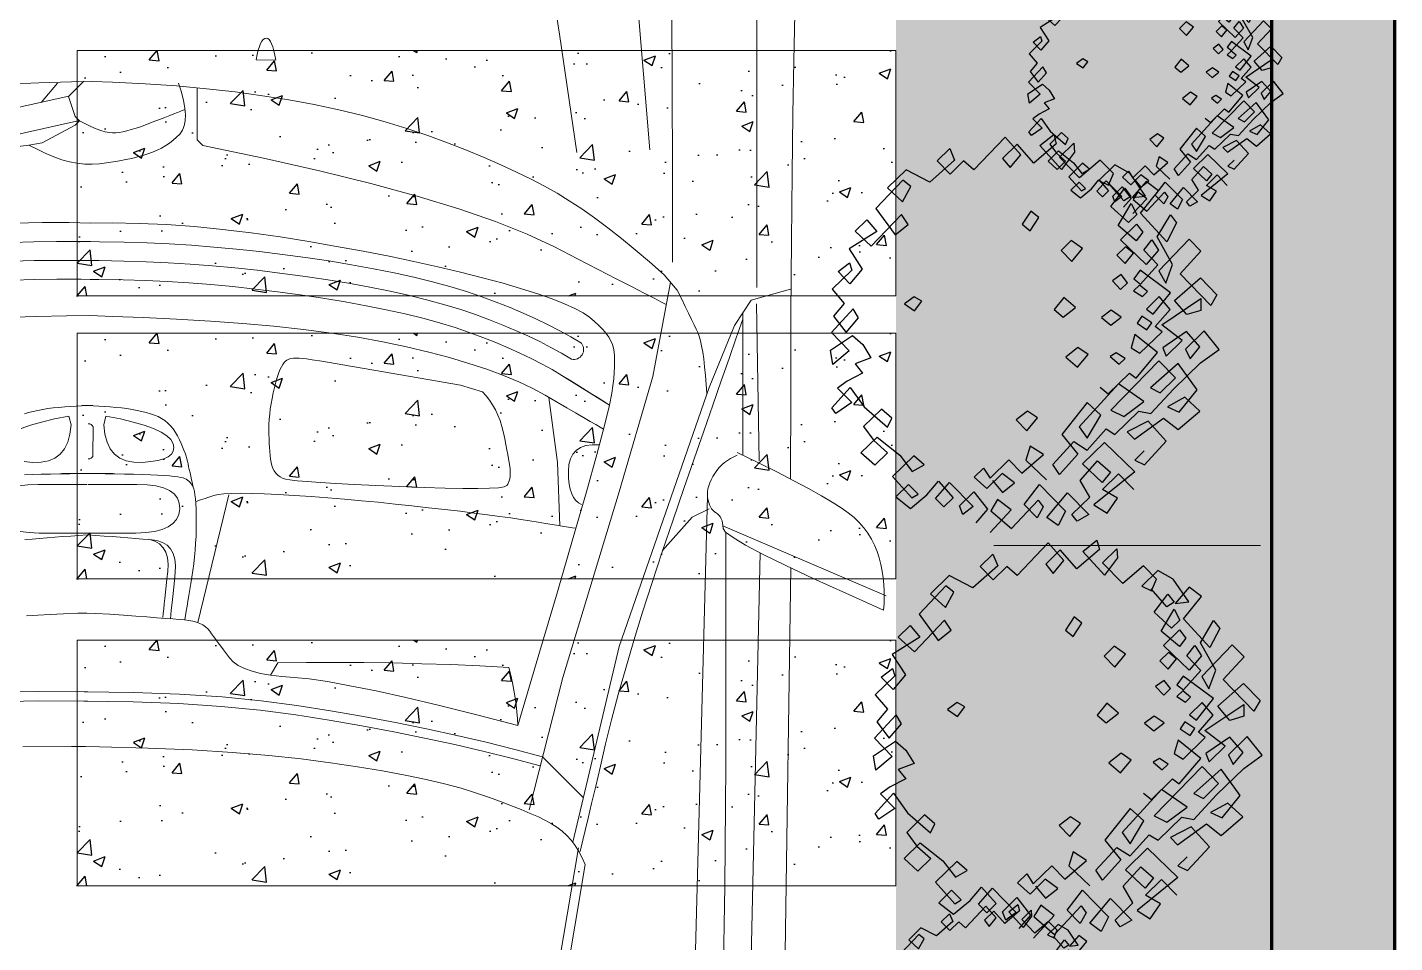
# Model space of a CAD drawing. Header units: millimetres. Extents: x 971.3 to 1010.6, y 593 to 619.8.
# Drawn here: x 980.453 to 982.123, y 598.968 to 600.087 of the extents above; entities that cross this region are included whole.
import ezdxf

# ---------------------------------------------------------------- set-up
doc = ezdxf.new("R2010")
doc.units = ezdxf.units.MM
for name, color, linetype, lineweight in [('1', 253, 'Continuous', 0), ('_mobiliário', 7, 'Continuous', 5), ('csco', 7, 'Continuous', 70), ('FAROLAS', 45, 'Continuous', 9), ('www.dwgfree.com', 7, 'Continuous', 70)]:
    doc.layers.add(name, color=color, linetype=linetype, lineweight=lineweight)
doc.layers.add('CANTEIRO', color=8, linetype='Continuous')
doc.layers.add('JANELA-V', color=40, linetype='Continuous')

# ---------------------------------------------------------------- blocks, each defined once
blk = doc.blocks.new('A$C0D511125')
at = {"layer": '_mobiliário'}
for p, q in [((1.6767, 1.7709), (1.4877, 1.7678)), ((1.453, 1.6564), (1.4712, 1.6722)), ((1.5859, 1.4114), (1.5938, 1.4379)), ((1.194, 1.1653), (1.1946, 1.1892)), ((1.2903, 1.0944), (1.2971, 1.1012)), ((1.6336, 0.9821), (1.623, 0.9847)), ((1.6708, 0.9691), (1.6358, 0.9693)), ((1.2621, 0.9476), (1.2674, 0.9529)), ((1.2727, 0.9476), (1.2674, 0.9529)), ((1.6336, 0.9427), (1.623, 0.9401)), ((1.2966, 0.892), (1.294, 0.9079)), ((1.3019, 0.9026), (1.2966, 0.892))]:
    blk.add_line(p, q, dxfattribs=at)
for points in [[(1.6666, 1.7444), (1.6788, 1.7694), (1.6902, 1.7921), (1.7007, 1.8124), (1.7102, 1.8303), (1.7189, 1.8458), (1.7266, 1.8589), (1.7335, 1.8697), (1.7395, 1.8781), (1.7451, 1.885), (1.7511, 1.8912), (1.7574, 1.8968), (1.764, 1.9018), (1.771, 1.9061), (1.7782, 1.9098), (1.7858, 1.9129), (1.7937, 1.9153), (1.8017, 1.9173), (1.8097, 1.9188), (1.8176, 1.92), (1.8255, 1.9208), (1.8333, 1.9213), (1.841, 1.9214), (1.8488, 1.9211), (1.8564, 1.9204)], [(1.8564, 1.9204), (1.8363, 1.8752), (1.8185, 1.836), (1.8029, 1.8028), (1.7895, 1.7757), (1.7783, 1.7546), (1.7693, 1.7395), (1.7626, 1.7305), (1.7581, 1.7275), (1.7548, 1.7273), (1.7519, 1.7269), (1.7491, 1.7263), (1.7467, 1.7253), (1.7445, 1.7242), (1.7425, 1.7227), (1.7409, 1.721), (1.7395, 1.719), (1.7381, 1.717), (1.7364, 1.7152), (1.7345, 1.7136), (1.7323, 1.7122), (1.7298, 1.7111), (1.7271, 1.7101), (1.7241, 1.7094), (1.7208, 1.7088), (1.7174, 1.7086), (1.7139, 1.7087), (1.7104, 1.7092), (1.7068, 1.7101), (1.7032, 1.7114), (1.6995, 1.713), (1.6958, 1.7149), (1.692, 1.7173), (1.6883, 1.7199), (1.6849, 1.7228), (1.6818, 1.7259), (1.6789, 1.7291), (1.6763, 1.7326), (1.6739, 1.7363), (1.6718, 1.7403), (1.67, 1.7444)], [(1.7551, 1.7273), (1.8395, 1.9238)], [(1.6988, 1.8087), (1.5951, 1.8088), (1.4993, 1.8091), (1.4114, 1.8097), (1.3314, 1.8104), (1.2593, 1.8113), (1.1951, 1.8125), (1.1388, 1.8139)], [(1.5886, 1.7105), (1.514, 1.741), (1.4835, 1.7613), (1.47, 1.8087)], [(1.8058, 1.809), (2.7317, 1.7954)], [(0.4277, 1.7342), (0.5015, 1.7422), (0.5737, 1.749), (0.6445, 1.7549), (0.7137, 1.7596), (0.7813, 1.7633), (0.8474, 1.766), (0.912, 1.7675), (0.9751, 1.7681), (1.0373, 1.7681), (1.0993, 1.7681), (1.1612, 1.7681), (1.223, 1.7681), (1.2845, 1.7681), (1.3459, 1.7681), (1.4072, 1.7681), (1.4683, 1.7681)], [(1.7874, 1.7719), (2.7276, 1.7512)], [(1.4988, 1.7512), (1.6699, 1.7512)], [(2.1473, 1.5554), (2.1418, 1.5567), (2.1333, 1.5587), (2.1217, 1.5614), (2.107, 1.5649), (2.0893, 1.5691), (2.0684, 1.5741), (2.0446, 1.5797), (2.0176, 1.5861), (1.9885, 1.5933), (1.958, 1.6013), (1.9263, 1.6102), (1.8932, 1.6199), (1.8589, 1.6304), (1.8232, 1.6419), (1.7863, 1.6541), (1.748, 1.6672), (1.7102, 1.6803), (1.6745, 1.6927), (1.641, 1.7043), (1.6097, 1.7152), (1.5806, 1.7253), (1.5537, 1.7347), (1.5289, 1.7433), (1.5063, 1.7512)], [(1.7629, 1.7308), (1.7721, 1.7308), (1.7869, 1.7308), (1.8072, 1.7308), (1.833, 1.7308), (1.8644, 1.7308), (1.9014, 1.7308), (1.9439, 1.7308), (1.992, 1.7308), (2.0424, 1.7308), (2.092, 1.7305), (2.1407, 1.7301), (2.1886, 1.7296), (2.2356, 1.7289), (2.2818, 1.728)], [(1.4712, 1.6722), (1.4815, 1.6773), (1.4909, 1.6819), (1.4992, 1.686), (1.5066, 1.6895), (1.5129, 1.6925), (1.5182, 1.695), (1.5225, 1.697), (1.5268, 1.6986), (1.5322, 1.7002), (1.5385, 1.7016), (1.5458, 1.7029), (1.5542, 1.7041), (1.5635, 1.7052), (1.5739, 1.7062), (1.5959, 1.708)], [(2.1359, 1.5464), (1.9005, 1.6022), (1.5886, 1.7105)], [(2.6913, 1.6828), (1.7192, 1.7087)], [(1.7344, 1.7105), (1.7445, 1.6902), (1.7846, 1.6547)], [(1.4378, 1.6665), (1.3274, 1.6664), (1.2268, 1.6661), (1.1359, 1.6656), (1.0547, 1.6648), (0.9834, 1.6639), (0.9217, 1.6627), (0.8698, 1.6613), (0.8276, 1.6598), (0.7873, 1.6578), (0.7408, 1.6553), (0.6881, 1.6523), (0.6293, 1.6488), (0.5644, 1.6447), (0.4933, 1.6401), (0.4161, 1.6349), (0.3327, 1.6293)], [(2.0971, 1.4939), (1.9378, 1.5345), (1.714, 1.6022), (1.5751, 1.6428), (1.4618, 1.664)], [(1.22, 0.968), (1.2208, 0.9925), (1.2229, 1.032), (1.2255, 1.0698), (1.2288, 1.1058), (1.2327, 1.1401), (1.2372, 1.173), (1.2423, 1.2048), (1.248, 1.2354), (1.2543, 1.265), (1.2612, 1.2934), (1.2686, 1.3207), (1.2766, 1.3469), (1.2852, 1.372), (1.2941, 1.3959), (1.3029, 1.4186), (1.3117, 1.4399), (1.3204, 1.46), (1.3291, 1.4789), (1.3377, 1.4964), (1.3462, 1.5127), (1.3547, 1.5277), (1.3637, 1.5423), (1.3736, 1.5574), (1.3844, 1.5728), (1.3963, 1.5887), (1.409, 1.605), (1.4227, 1.6217), (1.4374, 1.6388), (1.453, 1.6564)], [(1.2971, 1.1012), (1.3124, 1.1745), (1.3276, 1.2419), (1.3429, 1.3035), (1.3581, 1.3593), (1.3734, 1.4093), (1.3886, 1.4535), (1.4039, 1.4918), (1.4191, 1.5244), (1.4336, 1.5524), (1.4464, 1.5772), (1.4575, 1.5988), (1.467, 1.6173), (1.4748, 1.6325), (1.481, 1.6445), (1.4856, 1.6534), (1.4885, 1.659)], [(1.3022, 1.6394), (1.1197, 1.6242), (0.9535, 1.6088), (0.8036, 1.5933), (0.67, 1.5777), (0.5528, 1.562), (0.4518, 1.5461), (0.3672, 1.5302), (0.2988, 1.5142)], [(3.3391, 1.6392), (3.176, 1.5879), (2.9307, 1.5266), (2.7157, 1.513), (2.3822, 1.513), (2.1426, 1.5535)], [(1.9954, 1.4803), (1.9098, 1.5058), (1.8344, 1.5281), (1.7691, 1.5471), (1.714, 1.5629), (1.6691, 1.5754), (1.6344, 1.5848), (1.6098, 1.5909), (1.5954, 1.5937), (1.5864, 1.5949), (1.578, 1.5958), (1.5703, 1.5964), (1.5632, 1.5967), (1.5567, 1.5968), (1.5509, 1.5966), (1.5457, 1.5962), (1.5412, 1.5954), (1.5369, 1.5942), (1.5325, 1.5924), (1.528, 1.5898), (1.5234, 1.5866), (1.5187, 1.5826), (1.5138, 1.578), (1.5089, 1.5727), (1.5039, 1.5667), (1.4987, 1.5591), (1.4933, 1.5491), (1.4877, 1.5367), (1.4818, 1.5218), (1.4758, 1.5045), (1.4696, 1.4848), (1.4631, 1.4626), (1.4564, 1.438), (1.4497, 1.4116), (1.4432, 1.3841), (1.4368, 1.3554), (1.4306, 1.3255), (1.4245, 1.2944), (1.4186, 1.2622), (1.4129, 1.2288), (1.4073, 1.1943), (1.4022, 1.1594), (1.3981, 1.125), (1.3948, 1.0911), (1.3924, 1.0576), (1.391, 1.0247), (1.3904, 0.9921), (1.3907, 0.9663)], [(1.6096, 1.5909), (1.5739, 1.5333), (1.567, 1.5217), (1.5603, 1.5095), (1.5536, 1.4965), (1.5471, 1.483), (1.5407, 1.4687), (1.5344, 1.4538), (1.5282, 1.4382), (1.5222, 1.422), (1.5163, 1.4048), (1.5107, 1.3861), (1.5052, 1.3662), (1.5, 1.3448), (1.4949, 1.3221), (1.4901, 1.298), (1.4855, 1.2726), (1.4811, 1.2458), (1.477, 1.2184), (1.4733, 1.1912), (1.47, 1.1642), (1.4671, 1.1374), (1.4647, 1.1109), (1.4626, 1.0845), (1.461, 1.0584), (1.4598, 1.0324), (1.459, 1.0055), (1.4584, 0.9763), (1.4583, 0.9656)], [(1.6096, 1.5909), (1.6073, 1.5873), (1.6044, 1.5826), (1.6009, 1.5769), (1.5968, 1.5702), (1.592, 1.5625), (1.5866, 1.5538), (1.5806, 1.5441), (1.5739, 1.5333), (1.567, 1.5217), (1.5603, 1.5095), (1.5536, 1.4965), (1.5471, 1.483), (1.5407, 1.4687), (1.5344, 1.4538), (1.5282, 1.4382), (1.5222, 1.422), (1.5163, 1.4048), (1.5107, 1.3861), (1.5052, 1.3662), (1.5, 1.3448), (1.4949, 1.3221), (1.4901, 1.298), (1.4855, 1.2726), (1.4811, 1.2458), (1.477, 1.2184), (1.4733, 1.1912), (1.47, 1.1642), (1.4671, 1.1374), (1.4647, 1.1109), (1.4626, 1.0845), (1.461, 1.0584), (1.4598, 1.0324), (1.459, 1.0055), (1.4584, 0.9763), (1.4583, 0.9656)], [(1.6387, 1.5836), (1.6364, 1.5796), (1.6332, 1.5743), (1.6293, 1.5675), (1.6246, 1.5595), (1.6191, 1.55), (1.6128, 1.5392), (1.6057, 1.527), (1.5978, 1.5134), (1.5897, 1.4984), (1.5817, 1.4816), (1.5741, 1.4632), (1.5666, 1.4432), (1.5595, 1.4215), (1.5525, 1.3981), (1.5459, 1.3731), (1.5394, 1.3465), (1.5334, 1.3181), (1.5279, 1.2879), (1.523, 1.256), (1.5185, 1.2223), (1.5147, 1.1867), (1.5113, 1.1495), (1.5085, 1.1104), (1.5063, 1.0695), (1.5044, 1.0296), (1.503, 0.9931), (1.502, 0.9652)], [(1.7292, 1.5572), (1.7274, 1.5534), (1.7247, 1.5502), (1.7211, 1.5475), (1.7166, 1.5452), (1.7111, 1.5435), (1.7048, 1.5422), (1.6975, 1.5415), (1.6894, 1.5413), (1.6813, 1.5418), (1.6744, 1.5436), (1.6687, 1.5465), (1.6642, 1.5505), (1.6608, 1.5557), (1.6585, 1.5621), (1.6574, 1.5697), (1.6575, 1.5784)], [(1.3056, 1.5514), (1.163, 1.5305), (1.0217, 1.5085), (0.8817, 1.4853), (0.7429, 1.4609), (0.6054, 1.4353), (0.4692, 1.4086), (0.3342, 1.3807), (0.2005, 1.3517)], [(1.5351, 1.5569), (1.5276, 1.5443), (1.5202, 1.5309), (1.5129, 1.5168), (1.5059, 1.5021), (1.499, 1.4869), (1.4923, 1.471), (1.4858, 1.4545), (1.4794, 1.4372), (1.4731, 1.4187), (1.467, 1.3987), (1.4612, 1.3776), (1.4557, 1.3552), (1.4505, 1.3315), (1.4455, 1.3066), (1.4407, 1.2803), (1.4362, 1.2528), (1.432, 1.2248), (1.4282, 1.197), (1.4248, 1.1694), (1.4219, 1.1419), (1.4194, 1.1147), (1.4173, 1.0877), (1.4157, 1.0608), (1.4144, 1.0342), (1.4136, 1.0066), (1.413, 0.9769), (1.4129, 0.966)], [(1.7259, 1.0927), (1.7253, 1.0943), (1.7247, 1.0963), (1.7239, 1.0986), (1.723, 1.1012), (1.7221, 1.1041), (1.721, 1.1073), (1.7198, 1.1108), (1.7186, 1.1146), (1.7174, 1.1196), (1.7166, 1.1266), (1.7161, 1.1356), (1.7159, 1.1467), (1.7161, 1.1598), (1.7166, 1.175), (1.7174, 1.1921), (1.7186, 1.2113), (1.7199, 1.2315), (1.7215, 1.2517), (1.7231, 1.2719), (1.7249, 1.2921), (1.7267, 1.3124), (1.7288, 1.3326), (1.7309, 1.3528), (1.7332, 1.373), (1.7354, 1.3926), (1.7376, 1.4109), (1.7397, 1.428), (1.7418, 1.4439), (1.7437, 1.4585), (1.7456, 1.4719), (1.7474, 1.484), (1.7491, 1.4949), (1.7507, 1.5047), (1.7521, 1.5137), (1.7534, 1.5219), (1.7546, 1.5293), (1.7557, 1.5358), (1.7566, 1.5414), (1.7574, 1.5463), (1.758, 1.5503)], [(2.1628, 1.5616), (2.1546, 1.558), (2.147, 1.554), (2.14, 1.5495), (2.1336, 1.5447), (2.1277, 1.5394), (2.1225, 1.5337), (2.1178, 1.5275), (2.1137, 1.521), (2.1098, 1.5136), (2.1056, 1.5051), (2.1013, 1.4954), (2.0967, 1.4846), (2.092, 1.4726), (2.087, 1.4594), (2.0818, 1.4451), (2.0764, 1.4296), (2.0709, 1.4122), (2.0656, 1.3923), (2.0603, 1.3699), (2.0552, 1.3449), (2.0502, 1.3174), (2.0453, 1.2874), (2.0404, 1.2548), (2.0357, 1.2197), (2.0314, 1.1809), (2.0278, 1.1372), (2.0248, 1.0886), (2.0226, 1.0352), (2.021, 0.9769), (2.0208, 0.96)], [(2.0822, 1.559), (2.0333, 1.5102)], [(1.5545, 1.5451), (1.5473, 1.533), (1.5402, 1.5202), (1.5333, 1.5067), (1.5265, 1.4925), (1.5198, 1.4778), (1.5133, 1.4624), (1.507, 1.4464), (1.5008, 1.4296), (1.4947, 1.4117), (1.4888, 1.3924), (1.4832, 1.3719), (1.4778, 1.35), (1.4727, 1.3268), (1.4678, 1.3023), (1.4631, 1.2765), (1.4586, 1.2493), (1.4545, 1.2216), (1.4507, 1.1941), (1.4474, 1.1668), (1.4445, 1.1397), (1.442, 1.1128), (1.44, 1.0861), (1.4383, 1.0596), (1.4371, 1.0333), (1.4363, 1.0061), (1.4357, 0.9766), (1.4356, 0.9658)], [(1.7549, 1.5309), (1.6788, 1.528), (1.6004, 1.5179)], [(2.0333, 1.5102), (2.0243, 1.4768), (2.0157, 1.4424), (2.0074, 1.407), (1.9995, 1.3706), (1.9919, 1.3331), (1.9847, 1.2947), (1.9778, 1.2551), (1.9713, 1.2146), (1.9656, 1.1715), (1.961, 1.1244), (1.9577, 1.0732), (1.9556, 1.0179), (1.9548, 0.9585)], [(2.0442, 1.5071), (2.0353, 1.4739), (2.0267, 1.4397), (2.0185, 1.4045), (2.0106, 1.3682), (2.0031, 1.331), (1.9959, 1.2927), (1.9891, 1.2534), (1.9826, 1.2131), (1.9769, 1.1703), (1.9724, 1.1233), (1.9691, 1.0724), (1.967, 1.0173), (1.9661, 0.9582)], [(1.5859, 1.4114), (1.579, 1.372), (1.5729, 1.3372), (1.5677, 1.3071), (1.5633, 1.2815), (1.5598, 1.2607), (1.557, 1.2444), (1.5551, 1.2329), (1.554, 1.2259), (1.5535, 1.2214), (1.5532, 1.2174), (1.5532, 1.2137), (1.5534, 1.2103), (1.5538, 1.2074), (1.5545, 1.2048), (1.5555, 1.2026), (1.5567, 1.2007), (1.5583, 1.1991), (1.5607, 1.1974), (1.5637, 1.1958), (1.5673, 1.1941), (1.5716, 1.1924), (1.5766, 1.1908), (1.5822, 1.1891), (1.5885, 1.1875), (1.5951, 1.1859), (1.6016, 1.1846), (1.6081, 1.1834), (1.6144, 1.1825), (1.6207, 1.1818), (1.6268, 1.1813), (1.6329, 1.1809), (1.639, 1.1808), (1.6448, 1.1809), (1.6504, 1.181), (1.6557, 1.1812), (1.6608, 1.1815), (1.6657, 1.1819), (1.6703, 1.1823), (1.6747, 1.1829), (1.6788, 1.1835), (1.6826, 1.1843), (1.686, 1.1856), (1.689, 1.1872), (1.6917, 1.1891), (1.694, 1.1915), (1.6959, 1.1942), (1.6975, 1.1973), (1.6987, 1.2007), (1.6997, 1.2061), (1.7007, 1.2148), (1.7018, 1.2269), (1.703, 1.2425), (1.7042, 1.2614), (1.7054, 1.2837), (1.7066, 1.3094), (1.7079, 1.3385), (1.7091, 1.3675), (1.7099, 1.3928), (1.7102, 1.4144), (1.7103, 1.4323), (1.7099, 1.4465), (1.7092, 1.457), (1.7081, 1.4639), (1.7066, 1.4671), (1.7049, 1.4683), (1.7029, 1.4693), (1.7007, 1.4701), (1.6983, 1.4707), (1.6957, 1.4711), (1.6929, 1.4713), (1.6899, 1.4713), (1.6867, 1.471), (1.6831, 1.4706), (1.679, 1.47), (1.6743, 1.4693), (1.6691, 1.4684), (1.6634, 1.4673), (1.6571, 1.4661), (1.6503, 1.4646), (1.6429, 1.4631), (1.6355, 1.4612), (1.6284, 1.459), (1.6217, 1.4564), (1.6154, 1.4535), (1.6095, 1.4501), (1.6039, 1.4464), (1.5987, 1.4424), (1.5938, 1.4379)], [(1.9954, 1.4803), (1.9826, 1.431), (1.9714, 1.3861), (1.9619, 1.3457), (1.9539, 1.3098), (1.9475, 1.2784), (1.9426, 1.2515), (1.9394, 1.2291), (1.9378, 1.2112), (1.9366, 1.1963), (1.935, 1.1829), (1.9328, 1.1709), (1.9301, 1.1605), (1.9269, 1.1515), (1.9231, 1.1439), (1.9189, 1.1379), (1.914, 1.1334), (1.9091, 1.1297), (1.9044, 1.1262), (1.9, 1.1229), (1.8958, 1.1198), (1.8919, 1.117), (1.8883, 1.1143), (1.8849, 1.1119), (1.8818, 1.1097), (1.879, 1.1073), (1.8765, 1.1046), (1.8744, 1.1014), (1.8725, 1.0978), (1.871, 1.0938), (1.8698, 1.0894), (1.8689, 1.0845), (1.8683, 1.0792), (1.8678, 1.073), (1.8672, 1.0654), (1.8665, 1.0563), (1.8657, 1.0458), (1.8648, 1.0339), (1.8638, 1.0205), (1.8627, 1.0057), (1.8615, 0.9895), (1.8605, 0.9723), (1.8601, 0.9616)], [(1.9202, 1.1914), (1.9197, 1.2259), (1.9196, 1.2605), (1.9197, 1.2952), (1.9202, 1.3299), (1.9211, 1.3647), (1.9222, 1.3996), (1.9237, 1.4346), (1.9255, 1.4697)], [(1.9255, 1.4697), (1.9349, 1.4719), (1.9441, 1.4739), (1.9531, 1.4756), (1.962, 1.4771), (1.9706, 1.4783), (1.979, 1.4792), (1.9873, 1.4799), (1.9954, 1.4803)], [(1.1946, 1.1892), (1.1884, 1.1881), (1.1831, 1.1868), (1.1785, 1.1855), (1.1748, 1.1841), (1.1718, 1.1826), (1.1697, 1.181), (1.1684, 1.1794), (1.1679, 1.1776), (1.1683, 1.1758), (1.1694, 1.1741), (1.1714, 1.1725), (1.1743, 1.1709), (1.178, 1.1694), (1.1825, 1.168), (1.1878, 1.1666), (1.194, 1.1653)], [(1.9202, 1.1914), (1.935, 1.1829)], [(1.8715, 1.0951), (1.7179, 1.1326)], [(1.2903, 1.0944), (1.2277, 1.0944)], [(1.7088, 1.0898), (1.7041, 1.0887), (1.6996, 1.0877), (1.6953, 1.0868), (1.6913, 1.0859), (1.6874, 1.085), (1.6839, 1.0842), (1.6805, 1.0835), (1.6774, 1.0828), (1.6743, 1.082), (1.671, 1.0811), (1.6675, 1.0799), (1.6638, 1.0785), (1.6599, 1.0769), (1.6558, 1.0751), (1.6515, 1.0731), (1.6469, 1.0709), (1.6425, 1.0684), (1.6384, 1.0656), (1.6347, 1.0626), (1.6313, 1.0593), (1.6284, 1.0556), (1.6258, 1.0517), (1.6235, 1.0475), (1.6217, 1.043), (1.6201, 1.0383), (1.6186, 1.0332), (1.6173, 1.0278), (1.6161, 1.0222), (1.615, 1.0162), (1.614, 1.01), (1.6131, 1.0035), (1.6124, 0.9967), (1.6118, 0.9897), (1.6113, 0.9828), (1.6108, 0.976), (1.6104, 0.9692), (1.6101, 0.9624), (1.6099, 0.9557)], [(1.8683, 1.0795), (1.8632, 1.0804), (1.8577, 1.0813), (1.8518, 1.0823), (1.8456, 1.0833), (1.8389, 1.0844), (1.8319, 1.0856), (1.8245, 1.0868), (1.8167, 1.0881), (1.8087, 1.0893), (1.8007, 1.0904), (1.7925, 1.0913), (1.7842, 1.0921), (1.7759, 1.0926), (1.7675, 1.0931), (1.759, 1.0933), (1.7504, 1.0934), (1.7422, 1.0933), (1.7348, 1.0931), (1.7283, 1.0928), (1.7225, 1.0924), (1.7176, 1.0918), (1.7136, 1.0912), (1.7104, 1.0903), (1.7079, 1.0894), (1.706, 1.0884), (1.7043, 1.0872), (1.7027, 1.0859), (1.7013, 1.0844), (1.7001, 1.0829), (1.699, 1.0812), (1.6981, 1.0794), (1.6973, 1.0775), (1.6967, 1.075), (1.6961, 1.0714), (1.6955, 1.0669), (1.695, 1.0613), (1.6945, 1.0546), (1.6941, 1.0469), (1.6937, 1.0382), (1.6934, 1.0285), (1.693, 1.018), (1.6928, 1.007), (1.6925, 0.9956), (1.6924, 0.9837), (1.6922, 0.9714), (1.6921, 0.9587), (1.692, 0.9454), (1.692, 0.9317)], [(1.2223, 1.0722), (1.2331, 1.0757), (1.2431, 1.0782), (1.2521, 1.0798), (1.2601, 1.0805), (1.2673, 1.0802), (1.2736, 1.0789), (1.2789, 1.0767), (1.2834, 1.0735), (1.2872, 1.0697), (1.2908, 1.0656), (1.2942, 1.0613), (1.2973, 1.0566), (1.3002, 1.0517), (1.3028, 1.0464), (1.3051, 1.0409), (1.3072, 1.0351), (1.3092, 1.029), (1.311, 1.0225), (1.3127, 1.0157), (1.3142, 1.0086), (1.3156, 1.0011), (1.3169, 0.9934), (1.3181, 0.9852), (1.3192, 0.9768), (1.3198, 0.9681), (1.3196, 0.9592), (1.3186, 0.9502), (1.3169, 0.941), (1.3143, 0.9317), (1.311, 0.9221), (1.3069, 0.9124), (1.3019, 0.9026)], [(1.2674, 0.9529), (1.2712, 0.96), (1.2743, 0.9666), (1.277, 0.9728), (1.279, 0.9784), (1.2806, 0.9837), (1.2816, 0.9885), (1.2821, 0.9928), (1.282, 0.9967), (1.2815, 1.0006), (1.2807, 1.0049), (1.2795, 1.0098), (1.2781, 1.0152), (1.2762, 1.0211), (1.2741, 1.0275), (1.2716, 1.0343), (1.2688, 1.0417), (1.2659, 1.049), (1.2634, 1.0555), (1.2611, 1.0614), (1.259, 1.0665), (1.2573, 1.0709), (1.2559, 1.0747), (1.2547, 1.0777), (1.2538, 1.08)], [(1.7053, 0.9631), (1.7053, 0.9653), (1.7053, 0.9689), (1.7053, 0.9741), (1.7053, 0.9807), (1.7053, 0.9887), (1.7053, 0.9983), (1.7053, 1.0093), (1.7053, 1.0218), (1.7057, 1.0342), (1.7071, 1.0449), (1.7094, 1.054), (1.7126, 1.0613), (1.7167, 1.0669), (1.7217, 1.0708), (1.7276, 1.073), (1.7345, 1.0735), (1.7413, 1.0724), (1.7473, 1.0697), (1.7523, 1.0654), (1.7564, 1.0596), (1.7596, 1.0522), (1.7618, 1.0432), (1.7632, 1.0326), (1.7637, 1.0205), (1.7637, 1.0083), (1.7637, 0.9975), (1.7637, 0.9881), (1.7637, 0.9802), (1.7637, 0.9737), (1.7637, 0.9685), (1.7637, 0.9648), (1.7637, 0.9626)], [(1.623, 0.9847), (1.6264, 1.0022), (1.6301, 1.0176), (1.6339, 1.0309), (1.638, 1.042), (1.6422, 1.0511), (1.6467, 1.058), (1.6513, 1.0629), (1.6562, 1.0656), (1.6609, 1.0664), (1.6651, 1.0657), (1.6687, 1.0635), (1.6718, 1.0596), (1.6743, 1.0542), (1.6764, 1.0472), (1.6778, 1.0386), (1.6788, 1.0285), (1.6786, 1.0182), (1.6769, 1.0092), (1.6737, 1.0014), (1.6688, 0.995), (1.6624, 0.9899), (1.6544, 0.986), (1.6448, 0.9834), (1.6336, 0.9821)], [(1.7658, 0.9625), (1.7666, 0.9726), (1.7674, 0.9825), (1.7681, 0.9922), (1.7689, 1.0017), (1.7696, 1.011), (1.7703, 1.0201), (1.771, 1.029), (1.7716, 1.0377), (1.7728, 1.0458), (1.7751, 1.0526), (1.7785, 1.0582), (1.7829, 1.0626), (1.7884, 1.0658), (1.795, 1.0678), (1.8027, 1.0686), (1.8114, 1.0682), (1.8204, 1.0673), (1.8288, 1.0664), (1.8367, 1.0655), (1.8439, 1.0647), (1.8505, 1.064), (1.8566, 1.0634), (1.8621, 1.0628), (1.867, 1.0623)], [(1.7713, 1.0365), (1.7736, 1.0434), (1.7769, 1.049), (1.7814, 1.0534), (1.7869, 1.0566), (1.7935, 1.0586), (1.8012, 1.0594), (1.8099, 1.059), (1.8189, 1.058), (1.8273, 1.0571), (1.8351, 1.0563), (1.8424, 1.0555), (1.849, 1.0548), (1.8551, 1.0542), (1.8606, 1.0536), (1.8654, 1.0531)], [(1.6937, 0.8866), (1.6934, 0.8963), (1.693, 0.9068), (1.6928, 0.9178), (1.6925, 0.9292), (1.6924, 0.9411), (1.6922, 0.9534), (1.6921, 0.9661), (1.692, 0.9794), (1.692, 0.9931)], [(1.2621, 0.9476), (1.2382, 0.9397), (1.2197, 0.9582)], [(1.22, 0.968), (1.2204, 0.9434), (1.2216, 0.9039), (1.2235, 0.866)], [(1.3906, 0.8749), (1.3898, 0.9079), (1.3899, 0.9404), (1.3907, 0.9663)], [(1.4138, 0.8712), (1.4131, 0.8978), (1.4127, 0.9254), (1.4128, 0.9552), (1.4129, 0.966)], [(1.4365, 0.872), (1.4358, 0.8983), (1.4355, 0.9256), (1.4355, 0.955), (1.4356, 0.9658)], [(1.4592, 0.8728), (1.4585, 0.8987), (1.4582, 0.9257), (1.4582, 0.9549), (1.4583, 0.9656)], [(1.5042, 0.8607), (1.5032, 0.9007), (1.5024, 0.9372), (1.502, 0.9652)], [(1.6201, 0.8865), (1.6186, 0.8916), (1.6173, 0.897), (1.6161, 0.9026), (1.615, 0.9086), (1.614, 0.9148), (1.6131, 0.9213), (1.6124, 0.9281), (1.6118, 0.9351), (1.6113, 0.942), (1.6108, 0.9488), (1.6104, 0.9556), (1.6101, 0.9624), (1.6099, 0.9691)], [(1.7053, 0.9617), (1.7053, 0.9595), (1.7053, 0.9559), (1.7053, 0.9507), (1.7053, 0.9441), (1.7053, 0.9361), (1.7053, 0.9265), (1.7053, 0.9155), (1.7053, 0.903), (1.7057, 0.8906), (1.7071, 0.8799)], [(1.7618, 0.8816), (1.7632, 0.8922), (1.7637, 0.9043), (1.7637, 0.9165), (1.7637, 0.9273), (1.7637, 0.9367), (1.7637, 0.9446), (1.7637, 0.9511), (1.7637, 0.9563), (1.7637, 0.96), (1.7637, 0.9622)], [(1.7658, 0.9623), (1.7666, 0.9522), (1.7674, 0.9423), (1.7681, 0.9326), (1.7689, 0.9231), (1.7696, 0.9138), (1.7703, 0.9047), (1.771, 0.8958), (1.7716, 0.8871)], [(1.8634, 0.8893), (1.8627, 0.9026), (1.8618, 0.9174), (1.8609, 0.9337), (1.8602, 0.9509), (1.8601, 0.9616)], [(2.0223, 0.4097), (2.0141, 0.4432), (2.0061, 0.4778), (1.9986, 0.5133), (1.9914, 0.5499), (1.9845, 0.5875), (1.9781, 0.6261), (1.972, 0.6658), (1.9663, 0.7064), (1.9614, 0.7496), (1.9578, 0.7968), (1.9555, 0.8481), (1.9545, 0.9035), (1.9548, 0.9628)], [(2.0334, 0.4125), (2.0251, 0.4459), (2.0172, 0.4803), (2.0097, 0.5156), (2.0025, 0.552), (1.9957, 0.5894), (1.9893, 0.6278), (1.9833, 0.6673), (1.9776, 0.7077), (1.9727, 0.7507), (1.9691, 0.7977), (1.9668, 0.8487), (1.9659, 0.9038), (1.9662, 0.9629)], [(2.0211, 0.8848), (2.0207, 0.9431), (2.0208, 0.96)], [(1.2675, 0.8056), (1.2379, 0.94)], [(1.2672, 0.9527), (1.3011, 0.8005)], [(1.2727, 0.9476), (1.294, 0.9079)], [(1.623, 0.9401), (1.6264, 0.9226), (1.6301, 0.9072), (1.6339, 0.8939), (1.638, 0.8828)], [(1.6778, 0.8862), (1.6788, 0.8963), (1.6786, 0.9066), (1.6769, 0.9156), (1.6737, 0.9234), (1.6688, 0.9298), (1.6624, 0.9349), (1.6544, 0.9388), (1.6448, 0.9414), (1.6336, 0.9427)], [(1.2223, 0.9264), (1.2452, 0.9069)], [(1.2966, 0.892), (1.3065, 0.8155)]]:
    blk.add_lwpolyline(points, dxfattribs=at)
blk.add_lwpolyline([(3.2202, 1.6621), (3.2811, 1.6556, -0.813252), (3.2833, 1.6335), (3.173, 1.5988), (2.9289, 1.5379), (2.7154, 1.5244), (2.3832, 1.5244), (2.1628, 1.5616)], format="xyb", dxfattribs=at)
for centre, radius, start, end in [((1.5428, 1.5476), 0.012, 347.8379, 129.6542), ((1.6372, 0.9642), 0.00514, 106.1707, 187.9485), ((1.6694, 0.9642), 0.00514, 352.0515, 73.8293)]:
    blk.add_arc(centre, radius, start, end, dxfattribs=at)
blk = doc.blocks.new('VEG4')
at = {"layer": 'CANTEIRO', "color": 104}
for p, q in [((0.643, 3.269), (0.876, 3.457)), ((0.876, 3.457), (0.918, 3.3)), ((-1.079, 3.015), (-0.866, 3.223)), ((-0.866, 3.223), (-0.784, 3.026)), ((0.059, 3.413), (-0.461, 2.865)), ((0.26, 3.292), (0.019, 3.056)), ((0.322, 3.115), (0.059, 3.413)), ((0.543, 2.974), (0.26, 3.292)), ((0.918, 3.3), (0.543, 2.974)), ((1.005, 2.87), (0.643, 3.269)), ((0.972, 3.075), (1.213, 3.311)), ((1.213, 3.311), (1.222, 3.16)), ((-0.784, 3.026), (-1.201, 2.658)), ((-0.861, 2.792), (-1.079, 3.015)), ((-0.634, 3.014), (-0.861, 2.792)), ((-0.461, 2.865), (-0.634, 3.014)), ((0.019, 3.056), (0.143, 2.9)), ((0.143, 2.9), (0.322, 3.115)), ((1.309, 2.73), (0.972, 3.075)), ((1.222, 3.16), (1.005, 2.87)), ((1.655, 3.028), (1.309, 2.73)), ((1.873, 2.805), (1.655, 3.028)), ((-1.598, 2.865), (-1.911, 2.56)), ((-1.201, 2.658), (-1.598, 2.865)), ((1.899, 2.949), (1.629, 2.686)), ((1.791, 2.606), (1.873, 2.805)), ((2.154, 2.802), (1.899, 2.949)), ((2.414, 2.422), (2.154, 2.802)), ((-1.652, 2.693), (-2.101, 2.215)), ((-1.911, 2.56), (-1.659, 2.33)), ((-1.659, 2.33), (-1.519, 2.585)), ((-1.519, 2.585), (-1.652, 2.693)), ((1.629, 2.686), (1.791, 2.606)), ((2.048, 2.342), (1.785, 2.64)), ((1.833, 2.25), (2.063, 2.554)), ((2.063, 2.554), (2.168, 2.418)), ((2.423, 2.668), (2.187, 2.398)), ((2.63, 2.513), (2.423, 2.668)), ((1.951, 1.93), (2.17, 2.302)), ((2.168, 2.418), (2.048, 2.342)), ((2.17, 2.302), (2.266, 2.118)), ((2.187, 2.398), (2.414, 2.422)), ((2.329, 2.14), (2.63, 2.513)), ((-1.673, 2.118), (-2.179, 1.584)), ((-2.101, 2.215), (-1.781, 1.774)), ((-1.563, 1.948), (-1.673, 2.118)), ((0.494, 2.172), (0.349, 1.951)), ((0.482, 1.843), (0.627, 2.064)), ((0.627, 2.064), (0.494, 2.172)), ((2.124, 1.98), (1.833, 2.25)), ((2.266, 2.118), (2.124, 1.98)), ((2.77, 1.659), (2.329, 2.14)), ((2.609, 1.739), (2.828, 2.112)), ((2.828, 2.112), (2.933, 1.976)), ((-2.088, 1.832), (-2.55, 1.539)), ((-2.451, 1.834), (-2.252, 2.028)), ((-2.179, 1.584), (-2.451, 1.834)), ((-2.252, 2.028), (-2.088, 1.832)), ((-1.781, 1.774), (-1.563, 1.948)), ((0.349, 1.951), (0.482, 1.843)), ((2.257, 1.673), (1.951, 1.93)), ((1.991, 1.691), (2.26, 1.954)), ((2.26, 1.954), (2.365, 1.818)), ((2.933, 1.976), (2.77, 1.659)), ((1.168, 1.68), (0.998, 1.514)), ((1.355, 1.546), (1.168, 1.68)), ((2.421, 1.278), (1.991, 1.691)), ((2.365, 1.818), (2.257, 1.673)), ((2.382, 1.517), (2.518, 1.69)), ((2.518, 1.69), (2.628, 1.52)), ((2.866, 1.277), (2.609, 1.739)), ((3.142, 1.705), (2.636, 1.171)), ((3.34, 1.502), (3.142, 1.705)), ((-2.55, 1.539), (-2.33, 1.199)), ((0.998, 1.514), (1.176, 1.331)), ((1.176, 1.331), (1.355, 1.546)), ((2.075, 1.575), (1.933, 1.436)), ((1.933, 1.436), (2.072, 1.294)), ((2.072, 1.294), (2.209, 1.467)), ((2.209, 1.467), (2.075, 1.575)), ((2.619, 1.274), (2.382, 1.517)), ((2.628, 1.52), (2.421, 1.278)), ((2.991, 1.121), (3.34, 1.502)), ((-2.508, 1.183), (-2.835, 0.864)), ((-2.735, 1.16), (-2.545, 1.306)), ((-2.537, 0.957), (-2.735, 1.16)), ((-2.545, 1.306), (-2.508, 1.183)), ((-2.33, 1.199), (-2.537, 0.957)), ((2.322, 1.181), (2.214, 1.036)), ((2.829, 0.804), (2.322, 1.181)), ((2.327, 0.948), (2.619, 1.274)), ((2.636, 1.171), (2.752, 0.967)), ((2.752, 0.967), (2.866, 1.277)), ((2.004, 1.109), (1.856, 1.004)), ((1.856, 1.004), (1.995, 0.862)), ((1.995, 0.862), (2.108, 0.973)), ((2.108, 0.973), (2.004, 1.109)), ((2.313, 0.934), (2.213, 0.837)), ((2.214, 1.036), (2.327, 0.948)), ((2.446, 0.827), (2.313, 0.934)), ((2.899, 0.675), (3.331, 1.057)), ((3.506, 0.593), (2.991, 1.121)), ((3.331, 1.057), (3.608, 0.772)), ((-2.835, 0.864), (-2.631, 0.627)), ((-1.463, 0.737), (-1.624, 0.619)), ((-1.335, 0.663), (-1.463, 0.737)), ((1.045, 0.727), (0.88, 0.526)), ((1.237, 0.558), (1.045, 0.727)), ((2.213, 0.837), (2.361, 0.743)), ((2.361, 0.743), (2.446, 0.827)), ((2.641, 0.74), (2.428, 0.532)), ((2.542, 0.444), (2.829, 0.804)), ((2.825, 0.523), (2.641, 0.74)), ((2.686, 0.268), (3.339, 0.707)), ((3.339, 0.707), (3.339, 0.509)), ((3.608, 0.772), (3.506, 0.593)), ((-2.484, 0.533), (-2.848, 0.138)), ((-2.631, 0.627), (-2.81, 0.412)), ((-2.393, 0.383), (-2.484, 0.533)), ((-1.624, 0.619), (-1.457, 0.504)), ((-1.457, 0.504), (-1.335, 0.663)), ((0.88, 0.526), (1.033, 0.398)), ((1.033, 0.398), (1.237, 0.558)), ((1.838, 0.511), (1.676, 0.393)), ((2.005, 0.397), (1.838, 0.511)), ((2.428, 0.532), (2.542, 0.444)), ((2.575, 0.239), (2.825, 0.523)), ((3.103, 0.438), (2.899, 0.675)), ((3.339, 0.509), (3.103, 0.438)), ((-2.81, 0.412), (-2.601, 0.141)), ((-2.601, 0.141), (-2.393, 0.383)), ((1.676, 0.393), (1.829, 0.264)), ((1.829, 0.264), (2.005, 0.397)), ((2.349, 0.415), (2.269, 0.297)), ((2.269, 0.297), (2.436, 0.183)), ((2.516, 0.3), (2.349, 0.415)), ((2.436, 0.183), (2.516, 0.3)), ((2.689, 0.152), (2.575, 0.239)), ((3.026, 0.005), (2.686, 0.268)), ((-2.865, -0.157), (-2.493, 0.088)), ((-2.848, 0.138), (-2.55, -0.166)), ((-2.493, 0.088), (-2.32, -0.061)), ((2.235, 0.105), (2.172, -0.115)), ((2.614, -0.198), (2.235, 0.105)), ((2.319, -0.209), (2.689, 0.152)), ((3.1, 0.157), (2.699, -0.115)), ((2.756, -0.258), (3.026, 0.005)), ((3.395, 0.167), (3.082, -0.138)), ((3.323, -0.101), (3.1, 0.157)), ((3.644, -0.145), (3.395, 0.167)), ((-2.826, -0.396), (-2.865, -0.157)), ((-2.55, -0.166), (-2.826, -0.396)), ((-2.32, -0.061), (-2.185, -0.285)), ((1.281, -0.112), (1.077, -0.272)), ((1.27, -0.441), (1.449, -0.227)), ((1.449, -0.227), (1.281, -0.112)), ((1.922, -0.2), (1.817, -0.263)), ((2.07, -0.294), (1.922, -0.2)), ((2.172, -0.115), (2.319, -0.209)), ((2.256, -0.627), (2.614, -0.198)), ((2.699, -0.115), (2.756, -0.258)), ((3.082, -0.138), (3.159, -0.301)), ((3.159, -0.301), (3.323, -0.101)), ((3.334, -0.368), (3.644, -0.145)), ((-2.185, -0.285), (-2.449, -0.384)), ((-2.449, -0.384), (-2.324, -0.54)), ((1.077, -0.272), (1.27, -0.441)), ((1.817, -0.263), (1.97, -0.391)), ((2.637, -0.335), (1.833, -1.16)), ((1.97, -0.391), (2.07, -0.294)), ((2.957, -0.379), (2.497, -0.789)), ((2.914, -0.619), (2.637, -0.335)), ((2.88, -0.811), (3.334, -0.368)), ((3.277, -0.82), (2.957, -0.379)), ((-2.582, -0.673), (-2.744, -0.792)), ((-2.324, -0.54), (-2.582, -0.673)), ((1.788, -0.887), (2.143, -0.54)), ((2.143, -0.54), (2.256, -0.627)), ((2.659, -0.869), (2.914, -0.619)), ((-2.838, -1.122), (-2.531, -0.782)), ((-2.744, -0.792), (-2.506, -1.035)), ((-2.531, -0.782), (-2.297, -1.108)), ((1.958, -0.72), (1.302, -1.44)), ((1.655, -0.779), (1.788, -0.887)), ((2.386, -1.016), (1.958, -0.72)), ((2.497, -0.789), (2.659, -0.869)), ((2.502, -1.22), (2.88, -0.811)), ((2.976, -1.194), (3.277, -0.82)), ((-2.773, -1.217), (-2.838, -1.122)), ((-2.506, -1.035), (-2.773, -1.217)), ((-2.297, -1.108), (-1.911, -1.446)), ((1.433, -1.035), (1.01, -1.567)), ((1.665, -1.244), (1.433, -1.035)), ((2.048, -1.267), (2.386, -1.016)), ((3.067, -0.946), (2.78, -1.107)), ((2.78, -1.107), (2.976, -1.194)), ((3.319, -1.176), (3.067, -0.946)), ((-2.01, -1.146), (-2.308, -1.437)), ((-1.837, -1.294), (-2.01, -1.146)), ((-1.911, -1.446), (-1.837, -1.294)), ((0.434, -1.177), (0.244, -1.323)), ((0.244, -1.323), (0.423, -1.506)), ((0.423, -1.506), (0.602, -1.291)), ((0.602, -1.291), (0.434, -1.177)), ((1.432, -1.63), (1.665, -1.244)), ((1.833, -1.16), (2.048, -1.267)), ((1.9, -1.57), (2.298, -1.181)), ((2.456, -1.344), (2.107, -1.526)), ((2.226, -1.648), (2.712, -1.293)), ((2.298, -1.181), (2.502, -1.22)), ((2.759, -1.682), (2.456, -1.344)), ((2.712, -1.293), (2.958, -1.488)), ((2.958, -1.488), (3.319, -1.176)), ((-2.308, -1.437), (-2.139, -1.668)), ((1.01, -1.567), (1.278, -1.899)), ((1.302, -1.44), (1.432, -1.63)), ((1.432, -1.829), (1.753, -1.476)), ((1.753, -1.476), (1.9, -1.57)), ((2.107, -1.526), (2.226, -1.648)), ((-2.352, -1.876), (-2.082, -1.612)), ((-2.139, -1.668), (-1.906, -1.877)), ((-2.082, -1.612), (-1.702, -1.916)), ((0.482, -1.765), (0.405, -1.999)), ((0.703, -1.906), (0.482, -1.765)), ((0.861, -2.069), (1.211, -1.688)), ((1.211, -1.688), (1.432, -1.829)), ((1.355, -2.063), (1.724, -1.702)), ((1.724, -1.702), (2.234, -2.196)), ((2.396, -2.077), (2.759, -1.682)), ((-2.12, -2.085), (-2.352, -1.876)), ((-1.906, -1.877), (-2.12, -2.085)), ((-1.47, -1.926), (-1.825, -2.273)), ((-1.702, -1.916), (-1.493, -2.187)), ((-1.297, -2.075), (-1.47, -1.926)), ((-0.188, -2.301), (0.124, -1.996)), ((0.124, -1.996), (0.342, -2.219)), ((0.342, -2.219), (0.703, -1.906)), ((0.405, -1.999), (0.756, -2.33)), ((1.278, -1.899), (0.972, -2.239)), ((1.317, -2.337), (1.61, -2.012)), ((1.61, -2.012), (1.823, -2.201)), ((2.39, -1.845), (2.234, -1.997)), ((2.234, -1.997), (2.396, -2.077)), ((-1.825, -2.273), (-1.502, -2.632)), ((-1.493, -2.187), (-1.297, -2.075)), ((-0.455, -2.284), (-0.299, -2.131)), ((-0.243, -2.473), (-0.455, -2.284)), ((-0.299, -2.131), (-0.188, -2.301)), ((0.013, -2.223), (-0.243, -2.473)), ((0.22, -2.378), (0.013, -2.223)), ((0.972, -2.239), (0.861, -2.069)), ((1.686, -2.374), (1.355, -2.063)), ((2.234, -2.196), (1.549, -2.745)), ((1.823, -2.201), (1.686, -2.374)), ((1.689, -2.49), (1.959, -2.226)), ((1.959, -2.226), (2.216, -2.49)), ((-1.556, -2.407), (-1.769, -2.615)), ((-1.397, -2.569), (-1.556, -2.407)), ((-1.247, -2.581), (-1.054, -2.353)), ((-1.105, -2.641), (-0.869, -2.371)), ((-1.054, -2.353), (-0.81, -2.63)), ((-0.869, -2.371), (-0.473, -2.777)), ((-0.149, -2.341), (0.015, -2.538)), ((0.015, -2.538), (0.22, -2.378)), ((0.378, -2.739), (0.637, -2.407)), ((0.637, -2.407), (1.073, -2.854)), ((1.479, -2.616), (1.317, -2.337)), ((1.944, -2.637), (1.689, -2.49)), ((-1.769, -2.615), (-1.522, -2.81)), ((-1.522, -2.81), (-1.247, -2.581)), ((-1.502, -2.632), (-1.397, -2.569)), ((-0.966, -2.783), (-1.105, -2.641)), ((-0.81, -2.63), (-0.966, -2.783)), ((-0.705, -2.766), (-0.464, -2.53)), ((-0.464, -2.53), (-0.235, -2.822)), ((-0.064, -2.655), (-0.181, -2.849)), ((0.162, -2.831), (-0.064, -2.655)), ((0.165, -3.146), (0.614, -2.668)), ((0.596, -2.962), (0.378, -2.739)), ((0.614, -2.668), (0.698, -2.783)), ((0.761, -2.96), (1.104, -2.545)), ((1.104, -2.545), (1.461, -2.91)), ((1.18, -2.907), (1.479, -2.616)), ((1.549, -2.745), (1.77, -2.886)), ((1.77, -2.886), (1.944, -2.637)), ((-0.649, -2.909), (-0.705, -2.766)), ((-0.473, -2.777), (-0.649, -2.909)), ((-0.235, -2.822), (-0.428, -3.05)), ((-0.187, -3.212), (0.162, -2.831)), ((-0.181, -2.849), (0.165, -3.146)), ((0.698, -2.783), (0.596, -2.962)), ((0.948, -3.095), (0.761, -2.96)), ((1.073, -2.854), (0.948, -3.095)), ((1.265, -3.022), (1.18, -2.907)), ((1.461, -2.91), (1.265, -3.022))]:
    blk.add_line(p, q, dxfattribs=at)

msp = doc.modelspace()

# ---------------------------------------------------------------- hatches: boundary and pattern name
at = {"layer": 'FAROLAS', "lineweight": 35}
h = msp.add_hatch(dxfattribs=at)
h.set_pattern_fill('AR-SAND', color=104, scale=0.002, angle=180, style=0)
h.set_pattern_definition([(217.5, (981.51388, 593.91996), (0.0032001, -0.09788265), [0, -0.077216, 0, -0.08636, 0, -0.08255]), (187.5, (981.51388, 593.91996), (-0.0899047, -0.143365), [0, -0.041656, 0, -0.069596, 0, -0.02667]), (147.5, (981.57636, 593.91996), (-0.1581985, -0.0002874), [0, -0.0254, 0, -0.09144, 0, -0.11938]), (137.5, (981.57636, 593.91996), (-0.1527113, -0.0445859), [0, -0.0127, 0, -0.059944, 0, -0.06858])])
h.paths.add_polyline_path([(981.973, 593.92), (981.5139, 593.92), (981.5139, 601.9041), (981.973, 601.9041)])
at = {"layer": 'JANELA-V', "true_color": 0xfbd593}
h = msp.add_hatch(dxfattribs=at)
h.set_pattern_fill('AR-CONC', color=41, scale=0.02, style=0)
h.set_pattern_definition([(50, (980.51388, 599.75848), (0.143452, -0.01255), [0.015, -0.165]), (355, (980.51388, 599.75848), (-0.02775, 0.150438), [0.012, -0.132]), (100.451, (980.52583, 599.75743), (0.115702, 0.137888), [0.012748, -0.140228]), (46.184, (980.51388, 599.79848), (0.213448, -0.033104), [0.0225, -0.2475]), (96.636, (980.53166, 599.79572), (0.186933, 0.194824), [0.019122, -0.210343]), (351.184, (980.51388, 599.79848), (0.186932, 0.194824), [0.018, -0.198]), (21, (980.53388, 599.78848), (0.119381, -0.080524), [0.015, -0.165]), (326, (980.53388, 599.78848), (0.048663, 0.14503), [0.012, -0.132]), (71.451, (980.54383, 599.78177), (0.168045, 0.064506), [0.012748, -0.140228]), (37.5, (980.513877, 599.75848), (0.002432, 0.0665788), [0, -0.1304, 0, -0.134, 0, -0.1325]), (7.5, (980.51388, 599.75848), (0.052614, 0.0788823), [0, -0.0764, 0, -0.1274, 0, -0.0505]), (327.5, (980.469277, 599.75848), (0.1067645, -0.004511), [0, -0.05, 0, -0.156, 0, -0.207]), (317.5, (980.44928, 599.75848), (0.116637, 0.020021), [0, -0.065, 0, -0.1036, 0, -0.147])])
h.paths.add_polyline_path([(981.5139, 600.0585), (980.5139, 600.0585), (980.5139, 599.7585), (981.5139, 599.7585)])
h = msp.add_hatch(dxfattribs=at)
h.set_pattern_fill('AR-CONC', color=41, scale=0.02, style=0)
h.set_pattern_definition([(50, (980.51388, 599.41282), (0.143452, -0.01255), [0.015, -0.165]), (355, (980.51388, 599.41282), (-0.02775, 0.150438), [0.012, -0.132]), (100.451, (980.52583, 599.41178), (0.115702, 0.137888), [0.012748, -0.140228]), (46.184, (980.51388, 599.45282), (0.213448, -0.033104), [0.0225, -0.2475]), (96.636, (980.53166, 599.45006), (0.186933, 0.194824), [0.019122, -0.210343]), (351.184, (980.51388, 599.45282), (0.186932, 0.194824), [0.018, -0.198]), (21, (980.53388, 599.44282), (0.119381, -0.080524), [0.015, -0.165]), (326, (980.53388, 599.44282), (0.048663, 0.14503), [0.012, -0.132]), (71.451, (980.54383, 599.43611), (0.168045, 0.064506), [0.012748, -0.140228]), (37.5, (980.513877, 599.41282), (0.002432, 0.0665788), [0, -0.1304, 0, -0.134, 0, -0.1325]), (7.5, (980.51388, 599.41282), (0.052614, 0.0788823), [0, -0.0764, 0, -0.1274, 0, -0.0505]), (327.5, (980.469277, 599.41282), (0.1067645, -0.004511), [0, -0.05, 0, -0.156, 0, -0.207]), (317.5, (980.44928, 599.41282), (0.116637, 0.020021), [0, -0.065, 0, -0.1036, 0, -0.147])])
h.paths.add_polyline_path([(981.5139, 599.7128), (980.5139, 599.7128), (980.5139, 599.4128), (981.5139, 599.4128)])
h = msp.add_hatch(dxfattribs=at)
h.set_pattern_fill('AR-CONC', color=41, scale=0.02, style=0)
h.set_pattern_definition([(50, (980.51388, 599.03782), (0.143452, -0.01255), [0.015, -0.165]), (355, (980.51388, 599.03782), (-0.02775, 0.150438), [0.012, -0.132]), (100.451, (980.52583, 599.03678), (0.115702, 0.137888), [0.012748, -0.140228]), (46.184, (980.51388, 599.07782), (0.213448, -0.033104), [0.0225, -0.2475]), (96.636, (980.53166, 599.07506), (0.186933, 0.194824), [0.019122, -0.210343]), (351.184, (980.51388, 599.07782), (0.186932, 0.194824), [0.018, -0.198]), (21, (980.53388, 599.06782), (0.119381, -0.080524), [0.015, -0.165]), (326, (980.53388, 599.06782), (0.048663, 0.14503), [0.012, -0.132]), (71.451, (980.54383, 599.06111), (0.168045, 0.064506), [0.012748, -0.140228]), (37.5, (980.513877, 599.03782), (0.002432, 0.0665788), [0, -0.1304, 0, -0.134, 0, -0.1325]), (7.5, (980.51388, 599.03782), (0.052614, 0.0788823), [0, -0.0764, 0, -0.1274, 0, -0.0505]), (327.5, (980.469277, 599.03782), (0.1067645, -0.004511), [0, -0.05, 0, -0.156, 0, -0.207]), (317.5, (980.44928, 599.03782), (0.116637, 0.020021), [0, -0.065, 0, -0.1036, 0, -0.147])])
h.paths.add_polyline_path([(981.5139, 599.3378), (980.5139, 599.3378), (980.5139, 599.0378), (981.5139, 599.0378)])
at = {"layer": 'www.dwgfree.com', "lineweight": 35}
msp.add_hatch(color=256, dxfattribs=at).paths.add_polyline_path([(982.1232, 603.2839), (981.9731, 603.286), (981.973, 593.92), (982.1231, 593.92)])

# ---------------------------------------------------------------- linework, layer by layer
at = {"layer": '1'}
for p, q in [((980.5139, 600.0585), (981.5139, 600.0585)), ((980.5139, 600.0585), (980.5139, 599.7585)), ((981.5139, 600.0585), (981.5139, 599.7585)), ((981.5139, 600.0585), (981.5139, 599.7585)), ((980.5139, 599.7585), (981.5139, 599.7585)), ((980.5139, 599.7128), (981.5139, 599.7128)), ((980.5139, 599.7128), (980.5139, 599.4128)), ((981.5139, 599.7128), (981.5139, 599.4128)), ((981.6336, 599.4533), (981.9591, 599.4533)), ((980.5139, 599.4128), (981.5139, 599.4128)), ((980.5139, 599.3378), (981.5139, 599.3378)), ((980.5139, 599.3378), (980.5139, 599.0378)), ((981.5139, 599.3378), (981.5139, 599.0378)), ((980.5139, 599.0378), (981.5139, 599.0378))]:
    msp.add_line(p, q, dxfattribs=at)
at = {"layer": 'csco'}
for p, q in [((982.1232, 606.847), (982.1231, 593.92)), ((981.973, 593.92), (981.9732, 605.347))]:
    msp.add_line(p, q, dxfattribs=at)

# ---------------------------------------------------------------- block references
at = {"layer": '_mobiliário', "xscale": 1.014999999999986, "yscale": 1.014999999999986, "zscale": 1.014999999999986, "rotation": 270}
msp.add_blockref('A$C0D511125', (979.5495, 601.2589), dxfattribs=at)
at = {"layer": 'CANTEIRO'}
for p, xscale, yscale, zscale in [((981.8125, 600.0129), 0.04791470609079825, 0.04791470609079825, 0.04791470609079825), ((981.6429, 599.7036), 0.07296136627673898, 0.07296136627673898, 0.07296136627673898), ((981.6955, 599.2078), 0.07296136627673898, 0.07296136627673898, 0.07296136627673898), ((981.6211, 598.8491), 0.04791470609079825, 0.04791470609079825, 0.04791470609079825)]:
    msp.add_blockref('VEG4', p, dxfattribs=dict(at, xscale=xscale, yscale=yscale, zscale=zscale))

doc.saveas('drawing.dxf')
